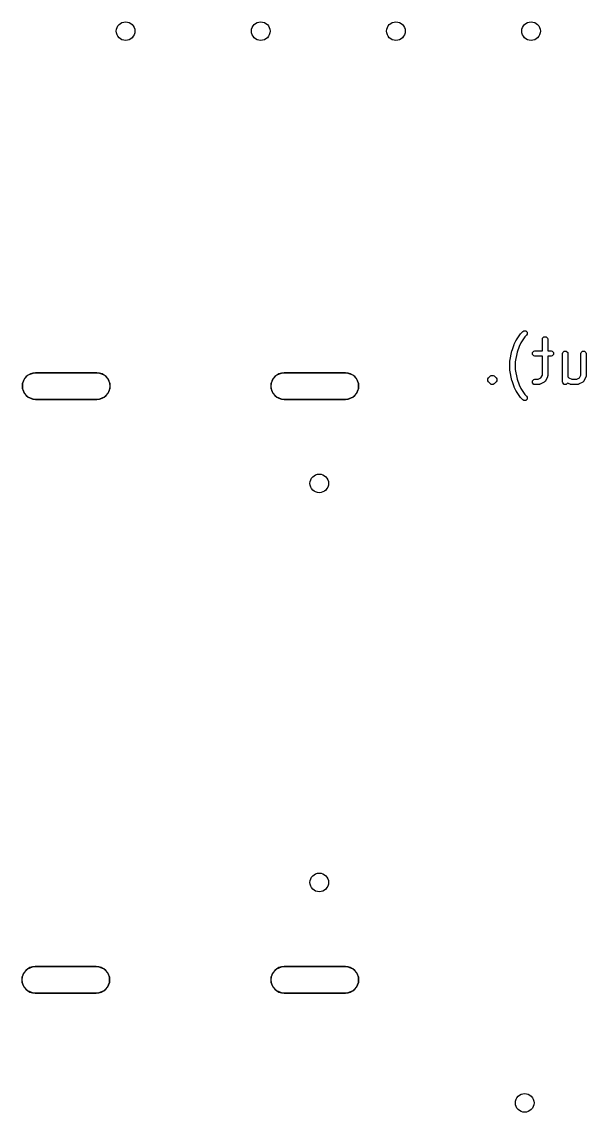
# Model space of a CAD drawing. Extents: x 2.12 to 4.38, y -4.67 to -3.06.
# Drawn here: x 2.12 to 2.538, y -3.871 to -3.064 of the extents above; entities that cross this region are included whole.
import ezdxf

# ---------------------------------------------------------------- set-up
doc = ezdxf.new("R2010")
doc.units = 0
doc.header["$MEASUREMENT"] = 0
doc.layers.add('BLACK', color=7, linetype='CONTINUOUS')

msp = doc.modelspace()

# ---------------------------------------------------------------- linework, layer by layer
at = {"layer": 'BLACK', "linetype": 'CONTINUOUS'}
for p, q in [((2.4844, -3.30256), (2.4859, -3.29956)), ((2.4859, -3.29956), (2.48598, -3.29947)), ((2.48598, -3.29947), (2.48602, -3.29935)), ((2.48602, -3.29935), (2.48902, -3.29485)), ((2.48902, -3.29485), (2.48916, -3.29471)), ((2.48916, -3.29471), (2.48927, -3.29455)), ((2.48927, -3.29455), (2.49077, -3.29305)), ((2.49219, -3.2972), (2.48937, -3.30143)), ((2.49077, -3.29305), (2.49141, -3.29263)), ((2.49141, -3.29263), (2.49291, -3.29263)), ((2.49355, -3.29584), (2.49219, -3.2972)), ((2.49291, -3.29263), (2.49398, -3.29369)), ((2.49398, -3.2952), (2.49355, -3.29584)), ((2.49398, -3.29369), (2.49398, -3.2952)), ((2.50519, -3.29894), (2.50534, -3.29819)), ((2.50519, -3.30747), (2.50519, -3.29894)), ((2.50534, -3.29819), (2.5064, -3.29713)), ((2.5064, -3.29713), (2.50791, -3.29713)), ((2.50791, -3.29713), (2.50898, -3.29819)), ((2.50898, -3.29819), (2.50913, -3.29894)), ((2.50913, -3.29894), (2.50913, -3.30747)), ((2.48123, -3.31506), (2.48273, -3.30756)), ((2.48273, -3.30756), (2.48278, -3.30744)), ((2.48278, -3.30744), (2.48279, -3.30732)), ((2.48279, -3.30732), (2.48429, -3.30282)), ((2.48429, -3.30282), (2.48436, -3.3027)), ((2.48436, -3.3027), (2.4844, -3.30256)), ((2.48798, -3.3042), (2.48657, -3.30845)), ((2.48937, -3.30143), (2.48798, -3.3042)), ((2.49784, -3.30869), (2.49891, -3.30762)), ((2.49891, -3.30762), (2.49966, -3.30747)), ((2.49966, -3.30747), (2.50519, -3.30747)), ((2.50913, -3.30747), (2.51166, -3.30747)), ((2.51166, -3.30747), (2.51241, -3.30762)), ((2.51241, -3.30762), (2.51348, -3.30869)), ((2.52034, -3.30869), (2.5214, -3.30762)), ((2.5214, -3.30762), (2.52291, -3.30762)), ((2.52291, -3.30762), (2.52397, -3.30869)), ((2.53384, -3.30869), (2.5349, -3.30762)), ((2.5349, -3.30762), (2.53641, -3.30762)), ((2.53641, -3.30762), (2.53747, -3.30869)), ((2.48119, -3.31544), (2.48123, -3.31525)), ((2.48119, -3.32144), (2.48119, -3.31544)), ((2.48123, -3.31525), (2.48123, -3.31506)), ((2.48657, -3.30845), (2.48513, -3.31564)), ((2.48513, -3.31564), (2.48513, -3.32125)), ((2.49784, -3.3102), (2.49784, -3.30869)), ((2.49891, -3.31126), (2.49784, -3.3102)), ((2.49966, -3.31141), (2.49891, -3.31126)), ((2.50519, -3.31141), (2.49966, -3.31141)), ((2.50519, -3.32548), (2.50519, -3.31141)), ((2.51166, -3.31141), (2.50913, -3.31141)), ((2.50913, -3.31141), (2.50913, -3.32594)), ((2.51241, -3.31126), (2.51166, -3.31141)), ((2.51348, -3.3102), (2.51241, -3.31126)), ((2.51348, -3.30869), (2.51348, -3.3102)), ((2.52019, -3.30944), (2.52034, -3.30869)), ((2.52019, -3.33044), (2.52019, -3.30944)), ((2.52397, -3.30869), (2.52412, -3.30944)), ((2.52412, -3.30944), (2.52412, -3.32663)), ((2.53369, -3.30944), (2.53384, -3.30869)), ((2.53369, -3.32548), (2.53369, -3.30944)), ((2.53747, -3.30869), (2.53762, -3.30944)), ((2.53762, -3.30944), (2.53762, -3.32594)), ((2.12484, -3.32534), (2.12839, -3.32387)), ((2.12839, -3.32387), (2.13031, -3.32369)), ((2.13031, -3.32369), (2.17558, -3.32369)), ((2.17558, -3.32369), (2.13031, -3.32369)), ((2.17558, -3.32369), (2.1775, -3.32387)), ((2.1775, -3.32387), (2.18105, -3.32534)), ((2.3087, -3.32534), (2.31225, -3.32387)), ((2.31225, -3.32387), (2.31417, -3.32369)), ((2.31417, -3.32369), (2.35944, -3.32369)), ((2.35944, -3.32369), (2.31417, -3.32369)), ((2.35944, -3.32369), (2.36136, -3.32387)), ((2.36136, -3.32387), (2.36491, -3.32534)), ((2.48123, -3.32163), (2.48119, -3.32144)), ((2.48123, -3.32183), (2.48123, -3.32163)), ((2.48273, -3.32933), (2.48123, -3.32183)), ((2.48513, -3.32125), (2.48657, -3.32843)), ((2.12065, -3.33161), (2.12212, -3.32806)), ((2.12065, -3.33545), (2.12065, -3.33161)), ((2.12212, -3.32806), (2.12484, -3.32534)), ((2.18105, -3.32534), (2.18377, -3.32806)), ((2.18377, -3.32806), (2.18524, -3.33161)), ((2.18524, -3.33161), (2.18524, -3.33545)), ((2.30451, -3.33161), (2.30598, -3.32806)), ((2.30451, -3.33545), (2.30451, -3.33161)), ((2.30598, -3.32806), (2.3087, -3.32534)), ((2.36491, -3.32534), (2.36763, -3.32806)), ((2.36763, -3.32806), (2.36909, -3.33161)), ((2.36909, -3.33161), (2.36909, -3.33545)), ((2.46484, -3.32819), (2.46527, -3.32755)), ((2.46484, -3.32969), (2.46484, -3.32819)), ((2.46527, -3.33033), (2.46484, -3.32969)), ((2.46484, -3.32969), (2.46484, -3.32969)), ((2.46527, -3.32755), (2.46677, -3.32605)), ((2.46677, -3.33183), (2.46527, -3.33033)), ((2.46677, -3.32605), (2.46741, -3.32562)), ((2.46741, -3.33226), (2.46677, -3.33183)), ((2.46741, -3.32562), (2.46741, -3.32562)), ((2.46741, -3.32562), (2.46892, -3.32562)), ((2.46892, -3.33226), (2.46741, -3.33226)), ((2.46741, -3.33226), (2.46741, -3.33226)), ((2.46892, -3.32562), (2.46955, -3.32605)), ((2.46955, -3.33183), (2.46892, -3.33226)), ((2.46955, -3.32605), (2.47105, -3.32755)), ((2.47105, -3.33033), (2.46955, -3.33183)), ((2.47105, -3.32755), (2.47148, -3.32819)), ((2.47148, -3.32969), (2.47105, -3.33033)), ((2.47148, -3.32819), (2.47148, -3.32969)), ((2.47148, -3.32969), (2.47148, -3.32969)), ((2.48278, -3.32944), (2.48273, -3.32933)), ((2.48279, -3.32956), (2.48278, -3.32944)), ((2.48429, -3.33406), (2.48279, -3.32956)), ((2.48657, -3.32843), (2.48798, -3.33268)), ((2.49784, -3.32969), (2.49891, -3.32862)), ((2.49784, -3.33119), (2.49784, -3.32969)), ((2.49891, -3.33226), (2.49784, -3.33119)), ((2.49891, -3.32862), (2.49966, -3.32847)), ((2.49966, -3.33241), (2.49891, -3.33226)), ((2.49966, -3.32847), (2.50219, -3.32847)), ((2.50266, -3.33241), (2.49966, -3.33241)), ((2.50219, -3.32847), (2.50419, -3.32747)), ((2.50276, -3.33239), (2.50266, -3.33241)), ((2.5028, -3.3324), (2.50276, -3.33239)), ((2.5031, -3.33232), (2.5028, -3.3324)), ((2.50341, -3.33226), (2.5031, -3.33232)), ((2.50344, -3.33223), (2.50341, -3.33226)), ((2.50354, -3.3322), (2.50344, -3.33223)), ((2.50654, -3.3307), (2.50354, -3.3322)), ((2.50419, -3.32747), (2.50519, -3.32548)), ((2.50685, -3.33046), (2.50654, -3.3307)), ((2.50695, -3.33043), (2.50685, -3.33046)), ((2.50703, -3.33032), (2.50695, -3.33043)), ((2.50715, -3.33023), (2.50703, -3.33032)), ((2.50718, -3.33013), (2.50715, -3.33023)), ((2.50742, -3.32982), (2.50718, -3.33013)), ((2.50892, -3.32682), (2.50742, -3.32982)), ((2.50894, -3.32673), (2.50892, -3.32682)), ((2.50898, -3.32669), (2.50894, -3.32673)), ((2.50904, -3.32638), (2.50898, -3.32669)), ((2.50912, -3.32608), (2.50904, -3.32638)), ((2.50913, -3.32594), (2.50911, -3.32604)), ((2.50911, -3.32604), (2.50912, -3.32608)), ((2.52034, -3.33119), (2.52019, -3.33044)), ((2.5214, -3.33226), (2.52034, -3.33119)), ((2.52291, -3.33226), (2.5214, -3.33226)), ((2.5239, -3.33127), (2.52291, -3.33226)), ((2.52578, -3.3322), (2.5239, -3.33127)), ((2.52412, -3.32663), (2.52482, -3.32732)), ((2.52482, -3.32732), (2.52712, -3.32847)), ((2.52587, -3.33223), (2.52578, -3.3322)), ((2.5259, -3.33226), (2.52587, -3.33223)), ((2.52621, -3.33232), (2.5259, -3.33226)), ((2.52652, -3.3324), (2.52621, -3.33232)), ((2.52656, -3.33239), (2.52652, -3.3324)), ((2.52666, -3.33241), (2.52656, -3.33239)), ((2.53116, -3.33241), (2.52666, -3.33241)), ((2.52712, -3.32847), (2.53069, -3.32847)), ((2.53069, -3.32847), (2.53269, -3.32747)), ((2.53125, -3.33239), (2.53116, -3.33241)), ((2.53129, -3.3324), (2.53125, -3.33239)), ((2.5316, -3.33232), (2.53129, -3.3324)), ((2.53191, -3.33226), (2.5316, -3.33232)), ((2.53194, -3.33223), (2.53191, -3.33226)), ((2.53204, -3.3322), (2.53194, -3.33223)), ((2.53504, -3.3307), (2.53204, -3.3322)), ((2.53269, -3.32747), (2.53369, -3.32548)), ((2.53534, -3.33046), (2.53504, -3.3307)), ((2.53544, -3.33043), (2.53534, -3.33046)), ((2.53553, -3.33032), (2.53544, -3.33043)), ((2.53564, -3.33023), (2.53553, -3.33032)), ((2.53568, -3.33013), (2.53564, -3.33023)), ((2.53592, -3.32982), (2.53568, -3.33013)), ((2.53742, -3.32682), (2.53592, -3.32982)), ((2.53744, -3.32673), (2.53742, -3.32682)), ((2.53747, -3.32669), (2.53744, -3.32673)), ((2.53753, -3.32638), (2.53747, -3.32669)), ((2.53762, -3.32608), (2.53753, -3.32638)), ((2.53762, -3.32594), (2.5376, -3.32604)), ((2.5376, -3.32604), (2.53762, -3.32608)), ((2.12212, -3.339), (2.12065, -3.33545)), ((2.12484, -3.34171), (2.12212, -3.339)), ((2.18377, -3.339), (2.18105, -3.34171)), ((2.18524, -3.33545), (2.18377, -3.339)), ((2.30598, -3.339), (2.30451, -3.33545)), ((2.3087, -3.34171), (2.30598, -3.339)), ((2.36763, -3.339), (2.36491, -3.34171)), ((2.36909, -3.33545), (2.36763, -3.339)), ((2.48436, -3.33418), (2.48429, -3.33406)), ((2.4844, -3.33432), (2.48436, -3.33418)), ((2.4859, -3.33732), (2.4844, -3.33432)), ((2.48598, -3.33742), (2.4859, -3.33732)), ((2.48602, -3.33753), (2.48598, -3.33742)), ((2.48902, -3.34203), (2.48602, -3.33753)), ((2.48798, -3.33268), (2.48937, -3.33545)), ((2.48937, -3.33545), (2.49219, -3.33968)), ((2.49219, -3.33968), (2.49355, -3.34105)), ((2.12839, -3.34318), (2.12484, -3.34171)), ((2.13031, -3.34337), (2.12839, -3.34318)), ((2.17558, -3.34337), (2.13031, -3.34337)), ((2.13031, -3.34337), (2.17558, -3.34337)), ((2.1775, -3.34318), (2.17558, -3.34337)), ((2.18105, -3.34171), (2.1775, -3.34318)), ((2.31225, -3.34318), (2.3087, -3.34171)), ((2.31417, -3.34337), (2.31225, -3.34318)), ((2.35944, -3.34337), (2.31417, -3.34337)), ((2.31417, -3.34337), (2.35944, -3.34337)), ((2.36136, -3.34318), (2.35944, -3.34337)), ((2.36491, -3.34171), (2.36136, -3.34318)), ((2.48916, -3.34217), (2.48902, -3.34203)), ((2.48927, -3.34233), (2.48916, -3.34217)), ((2.49077, -3.34383), (2.48927, -3.34233)), ((2.49141, -3.34426), (2.49077, -3.34383)), ((2.49291, -3.34426), (2.49141, -3.34426)), ((2.49398, -3.34319), (2.49291, -3.34426)), ((2.49355, -3.34105), (2.49398, -3.34169)), ((2.49398, -3.34169), (2.49398, -3.34319)), ((2.12026, -3.77098), (2.12173, -3.76743)), ((2.12173, -3.76743), (2.12445, -3.76471)), ((2.12445, -3.76471), (2.12799, -3.76324)), ((2.12799, -3.76324), (2.12991, -3.76306)), ((2.12991, -3.76306), (2.17519, -3.76306)), ((2.17519, -3.76306), (2.12991, -3.76306)), ((2.17519, -3.76306), (2.17711, -3.76324)), ((2.17711, -3.76324), (2.18066, -3.76471)), ((2.18066, -3.76471), (2.18337, -3.76743)), ((2.18337, -3.76743), (2.18484, -3.77098)), ((2.30451, -3.77098), (2.30598, -3.76743)), ((2.30598, -3.76743), (2.3087, -3.76471)), ((2.3087, -3.76471), (2.31225, -3.76324)), ((2.31225, -3.76324), (2.31417, -3.76306)), ((2.31417, -3.76306), (2.35944, -3.76306)), ((2.35944, -3.76306), (2.31417, -3.76306)), ((2.35944, -3.76306), (2.36136, -3.76324)), ((2.36136, -3.76324), (2.36491, -3.76471)), ((2.36491, -3.76471), (2.36763, -3.76743)), ((2.36763, -3.76743), (2.36909, -3.77098)), ((2.12026, -3.77482), (2.12026, -3.77098)), ((2.12173, -3.77837), (2.12026, -3.77482)), ((2.18484, -3.77482), (2.18337, -3.77837)), ((2.18484, -3.77098), (2.18484, -3.77482)), ((2.30451, -3.77482), (2.30451, -3.77098)), ((2.30598, -3.77837), (2.30451, -3.77482)), ((2.36909, -3.77482), (2.36763, -3.77837)), ((2.36909, -3.77098), (2.36909, -3.77482)), ((2.12445, -3.78108), (2.12173, -3.77837)), ((2.12799, -3.78255), (2.12445, -3.78108)), ((2.12991, -3.78274), (2.12799, -3.78255)), ((2.17519, -3.78274), (2.12991, -3.78274)), ((2.12991, -3.78274), (2.17519, -3.78274)), ((2.17711, -3.78255), (2.17519, -3.78274)), ((2.18066, -3.78108), (2.17711, -3.78255)), ((2.18337, -3.77837), (2.18066, -3.78108)), ((2.3087, -3.78108), (2.30598, -3.77837)), ((2.31225, -3.78255), (2.3087, -3.78108)), ((2.31417, -3.78274), (2.31225, -3.78255)), ((2.35944, -3.78274), (2.31417, -3.78274)), ((2.31417, -3.78274), (2.35944, -3.78274)), ((2.36136, -3.78255), (2.35944, -3.78274)), ((2.36491, -3.78108), (2.36136, -3.78255)), ((2.36763, -3.77837), (2.36491, -3.78108))]:
    msp.add_line(p, q, dxfattribs=at)
at = {"layer": 'BLACK'}
for centre in [(2.19685, -3.07087), (2.19685, -3.07087), (2.29685, -3.07087), (2.29685, -3.07087), (2.39685, -3.07087), (2.39685, -3.07087), (2.49685, -3.07087), (2.49685, -3.07087), (2.34015, -3.40557), (2.34015, -3.40557), (2.34015, -3.70085), (2.34015, -3.70085), (2.49213, -3.86398), (2.49213, -3.86398)]:
    msp.add_circle(centre, 0.00689, dxfattribs=at)
for centre, start, end in [((2.13031, -3.33353), 90, 270), ((2.17558, -3.33353), 270, 450), ((2.31417, -3.33353), 90, 270), ((2.35944, -3.33353), 270, 450), ((2.12991, -3.7729), 90, 270), ((2.17519, -3.7729), 270, 450), ((2.31417, -3.7729), 90, 270), ((2.35944, -3.7729), 270, 450)]:
    msp.add_arc(centre, 0.00984, start, end, dxfattribs=at)

doc.saveas('drawing.dxf')
